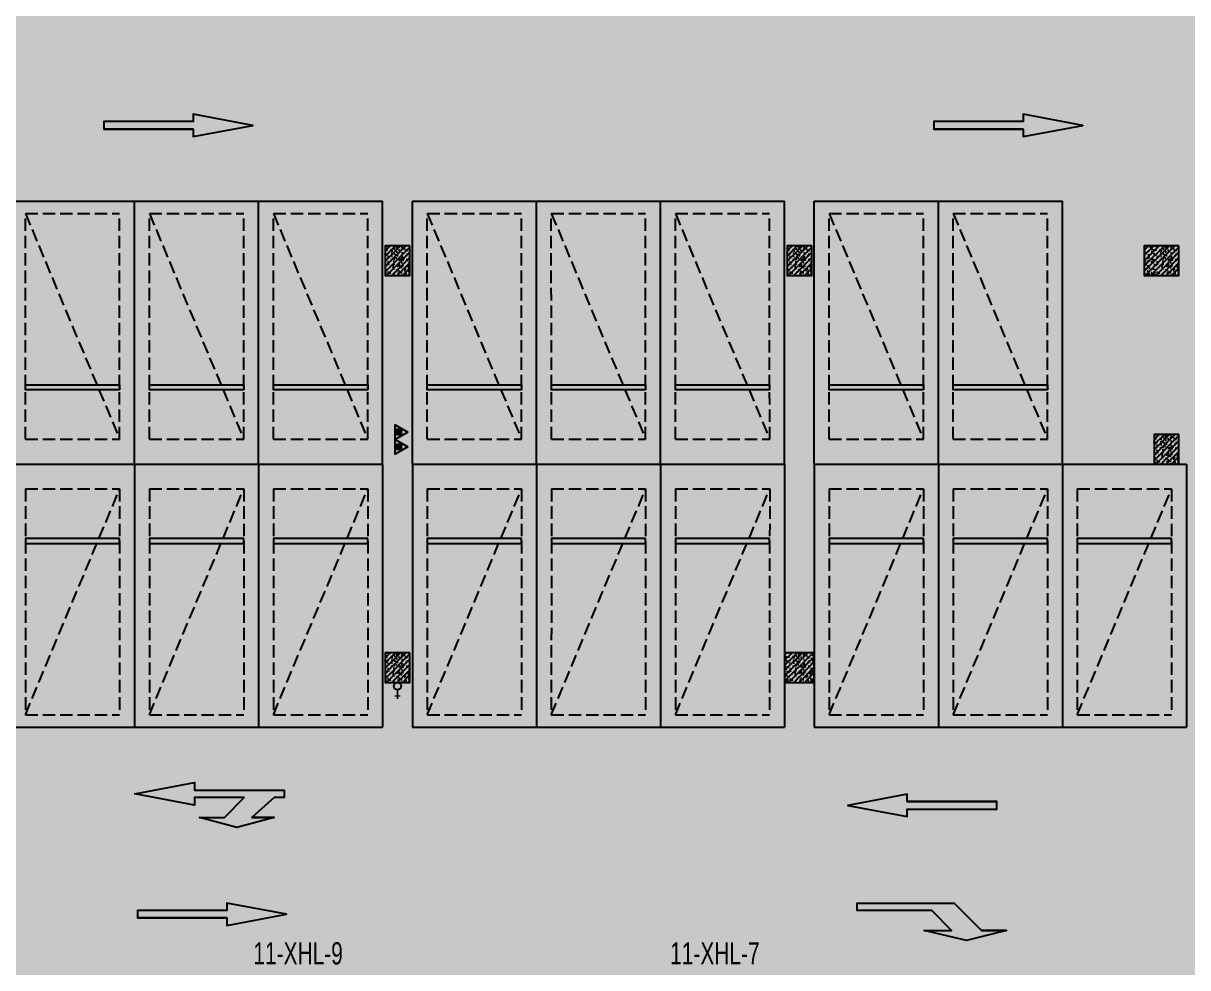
# Model space of a CAD drawing. Extents: x -1338203 to 1886333, y -530034 to 1031844.
# Drawn here: x 802815 to 826282, y -387801 to -368765 of the extents above; entities that cross this region are included whole.
import ezdxf

# ---------------------------------------------------------------- set-up
doc = ezdxf.new("R2010")
doc.units = 0
doc.header["$LTSCALE"] = 1000
doc.header["$MEASUREMENT"] = 0
doc.linetypes.add('A-001-平面B2$0$__DASH', pattern=[0.35, 0.25, -0.1])
for name, color, linetype in [('0P-EQUIP-CW', 7, 'Continuous'), ('0P-PIPE-RW', 122, 'Continuous'), ('p-a-regular', 5, 'Continuous'), ('S001地下二墙柱$0$S001地下二墙柱$0$0S-CC-LINE', 52, 'Continuous'), ('S001地下二墙柱$0$S001地下二墙柱$0$0S-CW-HATCH', 251, 'Continuous'), ('S001地下二墙柱$0$S001地下二墙柱$0$0S-CW-HATCH-UP', 251, 'Continuous'), ('中心线', 42, 'Continuous'), ('地面指向箭头', 7, 'Continuous'), ('负二层消火栓$0$负二层消火栓$0$0P-DIM-FH', 3, 'Continuous'), ('负二层消火栓$0$负二层消火栓$1$0P-EQUIP-FH', 7, 'Continuous')]:
    doc.layers.add(name, color=color, linetype=linetype)
doc.layers.add('p-a-regular-narrow', color=7, linetype='Continuous', true_color=0x9600ff)
doc.layers.add('p-h-walkable', color=7, linetype='Continuous', lineweight=70, true_color=0xf0f0f0)
doc.styles.add('负二层消火栓$0$负二层消火栓$0$AAD-S', font='aad-s.shx', dxfattribs={"width": 0.7, "bigfont": 'aad-hztxt.shx'})

# ---------------------------------------------------------------- blocks, each defined once
blk = doc.blocks.new('负二层消火栓$0$负二层消火栓$1$$TwtSys$00000546')
h = blk.add_hatch()
h.set_pattern_fill('ANSI31', color=256, scale=200, style=0)
h.set_pattern_definition([(45, (-38543.802, -6670.83), (-17.67767, 17.67767), [])])
h.paths.add_polyline_path([(-65, 174), (65, 174), (65, 44), (-65, 44)])
for points in [[(0, 344), (-198, 0), (198, 0)], [(-65, 174), (65, 174), (65, 44), (-65, 44)]]:
    blk.add_lwpolyline(points, close=True)
blk = doc.blocks.new('负二层消火栓')
at = {"layer": '负二层消火栓$0$负二层消火栓$1$0P-EQUIP-FH', "xscale": -0.75, "yscale": 0.75, "zscale": 0.75, "rotation": 269.9999999343291}
for p in [(43941, -213394), (43941, -213691)]:
    blk.add_blockref('负二层消火栓$0$负二层消火栓$1$$TwtSys$00000546', p, dxfattribs=at)
at = {"layer": '负二层消火栓$0$负二层消火栓$0$0P-DIM-FH', "color": 7, "style": '负二层消火栓$0$负二层消火栓$0$AAD-S', "width": 0.7}
for s, p in [('11-XHL-9', (41086, -224125, 800)), ('11-XHL-7', (49486, -224125, 800))]:
    blk.add_text(s, height=450, dxfattribs=at).set_placement(p)
blk = doc.blocks.new('$TwtSys$00000320')
at = {"const_width": 20}
for points in [[(0, 0), (0, -121)], [(-37, -83), (37, -83)]]:
    blk.add_lwpolyline(points, dxfattribs=at)
blk = doc.blocks.new('A$Ca805bf96')
at = {"layer": '0P-PIPE-RW', "linetype": 'Continuous'}
for centre in [(43991, -218515), (43992, -218515)]:
    blk.add_circle(centre, 75, dxfattribs=at)
at = {"layer": '0P-EQUIP-CW', "xscale": 1.5, "yscale": -1.5, "zscale": 1.5, "rotation": 180.0000000000463}
for p in [(43992, -218590), (43991, -218590)]:
    blk.add_blockref('$TwtSys$00000320', p, dxfattribs=at)
blk = doc.blocks.new('2-13')
blk.add_blockref('A$Ca805bf96', (766365, -163611))
blk = doc.blocks.new('左转或右转')
at = {"layer": '地面指向箭头'}
blk.add_hatch(color=251, dxfattribs=at).paths.add_polyline_path([(3221046, 2451667), (3221247, 2450864), (3221247, 2451366), (3221799, 2451918), (3221799, 2453874), (3221648, 2453874), (3221648, 2452369), (3221247, 2451968), (3221247, 2452519)])
at = {"layer": '地面指向箭头', "color": 251}
blk.add_lwpolyline([(3221247, 2450864), (3221046, 2451667), (3221247, 2452519), (3221247, 2451968), (3221648, 2452369), (3221648, 2453874), (3221799, 2453874), (3221799, 2451918), (3221247, 2451366), (3221247, 2450864), (3221247, 2451366)], dxfattribs=at)
blk = doc.blocks.new('直行')
at = {"layer": '地面指向箭头'}
blk.add_hatch(color=251, dxfattribs=at).paths.add_polyline_path([(-29241, 4059962), (-29466, 4058762), (-29316, 4058762), (-29316, 4056961), (-29166, 4056961), (-29166, 4058762), (-29016, 4058762)])
at = {"layer": '地面指向箭头', "color": 251}
blk.add_lwpolyline([(-29316, 4058762), (-29316, 4056961), (-29316, 4058762), (-29316, 4058762), (-29466, 4058762), (-29241, 4059962), (-29016, 4058762), (-29166, 4058762), (-29166, 4056961), (-29316, 4056961), (-29316, 4056961)], dxfattribs=at)
blk = doc.blocks.new('直行右转或左转')
at = {"layer": '地面指向箭头'}
blk.add_hatch(color=251, dxfattribs=at).paths.add_polyline_path([(3219528, 2452519), (3218327, 2452294), (3218327, 2452444), (3217325, 2452444), (3217726, 2452044), (3218227, 2452044), (3217476, 2451843), (3216725, 2452044), (3217175, 2452044), (3216725, 2452444), (3216524, 2452444), (3216524, 2452594), (3218327, 2452594), (3218327, 2452745)])
at = {"layer": '地面指向箭头', "color": 251}
blk.add_lwpolyline([(3216725, 2452044), (3217175, 2452044), (3216725, 2452044), (3217476, 2451843), (3218227, 2452044), (3217726, 2452044), (3217325, 2452444), (3218327, 2452444), (3218327, 2452294), (3219528, 2452519), (3218327, 2452745), (3218327, 2452594), (3216524, 2452594), (3216524, 2452444), (3216725, 2452444), (3217175, 2452044)], dxfattribs=at)
blk = doc.blocks.new('A$C3d42903c')
at = {"layer": '中心线', "color": 251, "const_width": 150}
for points in [[(391029, 159588), (393029, 159588)], [(395333, 159588), (397333, 159588)], [(399063, 159588), (401063, 159588)], [(402958, 159588), (404958, 159588)], [(406932, 159588), (408932, 159588)], [(410937, 159588), (412937, 159588)], [(392169, 143538), (394169, 143538)], [(396169, 143538), (398169, 143538)], [(400060, 143538), (402060, 143538)], [(401060, 143538), (401060, 141538)], [(404169, 143538), (406169, 143538)], [(408169, 143538), (410169, 143538)]]:
    blk.add_lwpolyline(points, dxfattribs=at)
at = {"layer": '地面指向箭头', "color": 251}
for p, xscale, rotation in [((-3665168, 187657), -1, 270), ((-3648441, 187657), -1, 270), ((4466747, 115469), -1.000000000000001, 90), ((-3664490, 171757), -1, 270)]:
    blk.add_blockref('直行', p, dxfattribs=dict(at, xscale=xscale, rotation=rotation))
at = {"layer": '地面指向箭头', "color": 251, "linetype": 'Continuous', "xscale": -1}
blk.add_blockref('直行右转或左转', (3611947, -2307577), dxfattribs=at)
at = {"layer": '地面指向箭头', "color": 251, "linetype": 'Continuous', "rotation": 90}
blk.add_blockref('左转或右转', (2860846, -3079057), dxfattribs=at)

msp = doc.modelspace()

# ---------------------------------------------------------------- hatches: boundary and pattern name
at = {"layer": 'p-h-walkable', "ltscale": 0.002}
h = msp.add_hatch(color=256, dxfattribs=at)
h.dxf.hatch_style = 1
h.paths.add_polyline_path([(728556.4, -320761.3), (728556.4, -348211.5), (746356.3, -348211.5), (750916.3, -338175), (842896.3, -338175), (843211.3, -349155), (839116.3, -349155), (839116.3, -377051.5), (864906.4, -377051.5), (864906.4, -390806.6), (875856.3, -395571.5), (875856.3, -404751.5), (834560.3, -404751.5), (839142.7, -442064.3), (869465.2, -438340.4), (871163.2, -452166.5), (873704.1, -451854.5), (877328.6, -464960.4), (761876, -479139.1), (761132.9, -468418.3), (764950.6, -465209), (763252.8, -451384.3), (799242.4, -446964.4), (793807.3, -404751.5), (750756.3, -404751.5), (751556.3, -388855), (648066.6, -388604.4), (648066.6, -380374.4), (641016.6, -380374.4), (641512.3, -365348.2), (660006.6, -364574.4), (660306.6, -340846.8), (656406.6, -340846.8), (656406.6, -336396.8), (656656.4, -340532.4), (656406.4, -332417.4), (712156.4, -332417.4), (712080.9, -320761.3)])
at = {"layer": 'S001地下二墙柱$0$S001地下二墙柱$0$0S-CW-HATCH'}
h = msp.add_hatch(color=256, dxfattribs=at)
h.dxf.hatch_style = 1
h.paths.add_polyline_path([(810606.8, -373250.9), (810106.8, -373250.9), (810106.8, -373850.9), (810606.8, -373850.9)])
h = msp.add_hatch(color=256, dxfattribs=at)
h.dxf.hatch_style = 1
h.paths.add_polyline_path([(818706.8, -373250.9), (818206.8, -373250.9), (818206.8, -373850.9), (818706.8, -373850.9)])
h = msp.add_hatch(color=256, dxfattribs=at)
h.dxf.hatch_style = 1
h.paths.add_polyline_path([(826105.5, -373250.9), (825405.5, -373250.9), (825405.5, -373850.9), (826105.5, -373850.9)])
h = msp.add_hatch(color=256, dxfattribs=at)
h.dxf.hatch_style = 1
h.paths.add_polyline_path([(826105.5, -377050.9), (825605.5, -377050.9), (825605.5, -377650.9), (826105.5, -377650.9)])
h = msp.add_hatch(color=256, dxfattribs=at)
h.dxf.hatch_style = 1
h.paths.add_polyline_path([(810606.8, -381450.9), (810106.8, -381450.9), (810106.8, -382050.9), (810606.8, -382050.9)])
h = msp.add_hatch(color=256, dxfattribs=at)
h.dxf.hatch_style = 1
h.paths.add_polyline_path([(818756.6, -381450.9), (818156.6, -381450.9), (818156.6, -382050.9), (818756.6, -382050.9)])
at = {"layer": 'S001地下二墙柱$0$S001地下二墙柱$0$0S-CW-HATCH-UP'}
h = msp.add_hatch(dxfattribs=at)
h.set_pattern_fill('钢筋混凝土', color=256, scale=30)
h.set_pattern_definition([(45, (842917.5, -364299.2), (-53.03301, 53.03301), []), (50, (842917.5, -364299.2), (215.1781, -18.8256), [22.5, -247.5]), (355, (842917.5, -364299.2), (-41.6254, 225.6576), [18, -198]), (100.4514, (842935.43, -364300.77), (173.5528, 206.8319), [19.122, -210.3426]), (46.1842, (842917.5, -364239.2), (320.1723, -49.6557), [33.75, -371.25]), (96.6356, (842944.18, -364243.34), (280.3988, 292.2354), [28.683, -315.514]), (351.1842, (842917.5, -364239.2), (280.3986, 292.2356), [27, -297]), (21, (842947.5, -364254.2), (179.0721, -120.7857), [22.5, -247.5]), (326, (842947.5, -364254.2), (72.9946, 217.545), [18, -198]), (71.4514, (842962.42, -364264.26), (252.0668, 96.7591), [19.122, -210.3426]), (37.5, (842917.5, -364299.2), (3.64796, 99.86816), [0, -195.6, 0, -201, 0, -198.75]), (7.5, (842917.5, -364299.2), (78.92086, 118.3235), [0, -114.6, 0, -191.1, 0, -75.75]), (327.5, (842850.6, -364299.2), (160.14673, -6.76646), [0, -75, 0, -234, 0, -310.5]), (317.5, (842820.6, -364299.2), (174.95585, 30.0315), [0, -97.5, 0, -155.4, 0, -220.5])])
h.paths.add_polyline_path([(810606.8, -373250.9), (810106.8, -373250.9), (810106.8, -373850.9), (810606.8, -373850.9)])
h = msp.add_hatch(dxfattribs=at)
h.set_pattern_fill('钢筋混凝土', color=256, scale=30)
h.set_pattern_definition([(45, (851017.5, -364299.2), (-53.03301, 53.03301), []), (50, (851017.5, -364299.2), (215.1781, -18.8256), [22.5, -247.5]), (355, (851017.5, -364299.2), (-41.6254, 225.6576), [18, -198]), (100.4514, (851035.43, -364300.77), (173.5528, 206.8319), [19.122, -210.3426]), (46.1842, (851017.5, -364239.2), (320.1723, -49.6557), [33.75, -371.25]), (96.6356, (851044.18, -364243.34), (280.3988, 292.2354), [28.683, -315.514]), (351.1842, (851017.5, -364239.2), (280.3986, 292.2356), [27, -297]), (21, (851047.5, -364254.2), (179.0721, -120.7857), [22.5, -247.5]), (326, (851047.5, -364254.2), (72.9946, 217.545), [18, -198]), (71.4514, (851062.42, -364264.26), (252.0668, 96.7591), [19.122, -210.3426]), (37.5, (851017.5, -364299.2), (3.64796, 99.86816), [0, -195.6, 0, -201, 0, -198.75]), (7.5, (851017.5, -364299.2), (78.92086, 118.3235), [0, -114.6, 0, -191.1, 0, -75.75]), (327.5, (850950.6, -364299.2), (160.14673, -6.76646), [0, -75, 0, -234, 0, -310.5]), (317.5, (850920.6, -364299.2), (174.95585, 30.0315), [0, -97.5, 0, -155.4, 0, -220.5])])
h.paths.add_polyline_path([(818706.8, -373250.9), (818206.8, -373250.9), (818206.8, -373850.9), (818706.8, -373850.9)])
h = msp.add_hatch(dxfattribs=at)
h.set_pattern_fill('钢筋混凝土', color=256, scale=30)
h.set_pattern_definition([(45, (858416.18, -364299.2), (-53.03301, 53.03301), []), (50, (858416.18, -364299.2), (215.1781, -18.8256), [22.5, -247.5]), (355, (858416.18, -364299.2), (-41.6254, 225.6576), [18, -198]), (100.4514, (858434.11, -364300.77), (173.5528, 206.8319), [19.122, -210.3426]), (46.1842, (858416.18, -364239.2), (320.1723, -49.6557), [33.75, -371.25]), (96.6356, (858442.86, -364243.34), (280.3988, 292.2354), [28.683, -315.514]), (351.1842, (858416.18, -364239.2), (280.3986, 292.2356), [27, -297]), (21, (858446.18, -364254.2), (179.0721, -120.7857), [22.5, -247.5]), (326, (858446.18, -364254.2), (72.9946, 217.545), [18, -198]), (71.4514, (858461.1, -364264.26), (252.0668, 96.7591), [19.122, -210.3426]), (37.5, (858416.18, -364299.2), (3.64796, 99.86816), [0, -195.6, 0, -201, 0, -198.75]), (7.5, (858416.18, -364299.2), (78.92086, 118.3235), [0, -114.6, 0, -191.1, 0, -75.75]), (327.5, (858349.28, -364299.2), (160.14673, -6.76646), [0, -75, 0, -234, 0, -310.5]), (317.5, (858319.28, -364299.2), (174.95585, 30.0315), [0, -97.5, 0, -155.4, 0, -220.5])])
h.paths.add_polyline_path([(826105.5, -373250.9), (825405.5, -373250.9), (825405.5, -373850.9), (826105.5, -373850.9)])
h = msp.add_hatch(dxfattribs=at)
h.set_pattern_fill('钢筋混凝土', color=256, scale=30)
h.set_pattern_definition([(45, (858416.18, -368099.2), (-53.03301, 53.03301), []), (50, (858416.18, -368099.2), (215.1781, -18.8256), [22.5, -247.5]), (355, (858416.18, -368099.2), (-41.6254, 225.6576), [18, -198]), (100.4514, (858434.11, -368100.77), (173.5528, 206.8319), [19.122, -210.3426]), (46.1842, (858416.18, -368039.2), (320.1723, -49.6557), [33.75, -371.25]), (96.6356, (858442.86, -368043.34), (280.3988, 292.2354), [28.683, -315.514]), (351.1842, (858416.18, -368039.2), (280.3986, 292.2356), [27, -297]), (21, (858446.18, -368054.2), (179.0721, -120.7857), [22.5, -247.5]), (326, (858446.18, -368054.2), (72.9946, 217.545), [18, -198]), (71.4514, (858461.1, -368064.26), (252.0668, 96.7591), [19.122, -210.3426]), (37.5, (858416.18, -368099.2), (3.64796, 99.86816), [0, -195.6, 0, -201, 0, -198.75]), (7.5, (858416.18, -368099.2), (78.92086, 118.3235), [0, -114.6, 0, -191.1, 0, -75.75]), (327.5, (858349.28, -368099.2), (160.14673, -6.76646), [0, -75, 0, -234, 0, -310.5]), (317.5, (858319.28, -368099.2), (174.95585, 30.0315), [0, -97.5, 0, -155.4, 0, -220.5])])
h.paths.add_polyline_path([(826105.5, -377050.9), (825605.5, -377050.9), (825605.5, -377650.9), (826105.5, -377650.9)])
h = msp.add_hatch(dxfattribs=at)
h.set_pattern_fill('钢筋混凝土', color=256, scale=30)
h.set_pattern_definition([(45, (842917.5, -372499.2), (-53.03301, 53.03301), []), (50, (842917.5, -372499.2), (215.1781, -18.8256), [22.5, -247.5]), (355, (842917.5, -372499.2), (-41.6254, 225.6576), [18, -198]), (100.4514, (842935.43, -372500.77), (173.5528, 206.8319), [19.122, -210.3426]), (46.1842, (842917.5, -372439.2), (320.1723, -49.6557), [33.75, -371.25]), (96.6356, (842944.18, -372443.34), (280.3988, 292.2354), [28.683, -315.514]), (351.1842, (842917.5, -372439.2), (280.3986, 292.2356), [27, -297]), (21, (842947.5, -372454.2), (179.0721, -120.7857), [22.5, -247.5]), (326, (842947.5, -372454.2), (72.9946, 217.545), [18, -198]), (71.4514, (842962.42, -372464.26), (252.0668, 96.7591), [19.122, -210.3426]), (37.5, (842917.5, -372499.2), (3.64796, 99.86816), [0, -195.6, 0, -201, 0, -198.75]), (7.5, (842917.5, -372499.2), (78.92086, 118.3235), [0, -114.6, 0, -191.1, 0, -75.75]), (327.5, (842850.6, -372499.2), (160.14673, -6.76646), [0, -75, 0, -234, 0, -310.5]), (317.5, (842820.6, -372499.2), (174.95585, 30.0315), [0, -97.5, 0, -155.4, 0, -220.5])])
h.paths.add_polyline_path([(810606.8, -381450.9), (810106.8, -381450.9), (810106.8, -382050.9), (810606.8, -382050.9)])
h = msp.add_hatch(dxfattribs=at)
h.set_pattern_fill('钢筋混凝土', color=256, scale=30)
h.set_pattern_definition([(45, (851017.5, -372499.2), (-53.03301, 53.03301), []), (50, (851017.5, -372499.2), (215.1781, -18.8256), [22.5, -247.5]), (355, (851017.5, -372499.2), (-41.6254, 225.6576), [18, -198]), (100.4514, (851035.43, -372500.77), (173.5528, 206.8319), [19.122, -210.3426]), (46.1842, (851017.5, -372439.2), (320.1723, -49.6557), [33.75, -371.25]), (96.6356, (851044.18, -372443.34), (280.3988, 292.2354), [28.683, -315.514]), (351.1842, (851017.5, -372439.2), (280.3986, 292.2356), [27, -297]), (21, (851047.5, -372454.2), (179.0721, -120.7857), [22.5, -247.5]), (326, (851047.5, -372454.2), (72.9946, 217.545), [18, -198]), (71.4514, (851062.42, -372464.26), (252.0668, 96.7591), [19.122, -210.3426]), (37.5, (851017.5, -372499.2), (3.64796, 99.86816), [0, -195.6, 0, -201, 0, -198.75]), (7.5, (851017.5, -372499.2), (78.92086, 118.3235), [0, -114.6, 0, -191.1, 0, -75.75]), (327.5, (850950.6, -372499.2), (160.14673, -6.76646), [0, -75, 0, -234, 0, -310.5]), (317.5, (850920.6, -372499.2), (174.95585, 30.0315), [0, -97.5, 0, -155.4, 0, -220.5])])
h.paths.add_polyline_path([(818756.6, -381450.9), (818156.6, -381450.9), (818156.6, -382050.9), (818756.6, -382050.9)])

# ---------------------------------------------------------------- linework, layer by layer
for p, q in [((802556.4, -372350.6), (805056.4, -372350.4)), ((805056.9, -377650.4), (805056.4, -372350.4)), ((805056.4, -372350.6), (807556.4, -372350.4)), ((805056.9, -377650.6), (805056.4, -372350.6)), ((807556.9, -377650.4), (807556.4, -372350.4)), ((807556.4, -372350.6), (810056.4, -372350.4)), ((807556.9, -377650.6), (807556.4, -372350.6)), ((810056.9, -377650.4), (810056.4, -372350.4)), ((810656.4, -372350.6), (813156.4, -372350.4)), ((810656.9, -377650.6), (810656.4, -372350.6)), ((813156.9, -377650.4), (813156.4, -372350.4)), ((813156.4, -372350.6), (815656.4, -372350.4)), ((813156.9, -377650.6), (813156.4, -372350.6)), ((815656.9, -377650.4), (815656.4, -372350.4)), ((815656.4, -372350.6), (818156.4, -372350.4)), ((815656.9, -377650.6), (815656.4, -372350.6)), ((818156.9, -377650.4), (818156.4, -372350.4)), ((818756.4, -372350.6), (821256.4, -372350.4)), ((818756.9, -377650.6), (818756.4, -372350.6)), ((821256.9, -377650.4), (821256.4, -372350.4)), ((821256.4, -372350.6), (823756.4, -372350.4)), ((821256.9, -377650.6), (821256.4, -372350.6)), ((823756.9, -377650.4), (823756.4, -372350.4)), ((802556.9, -377650.6), (805056.9, -377650.4)), ((802556.9, -377650.6), (805056.9, -377650.9)), ((805056.9, -377650.6), (805056.4, -382950.6)), ((805056.9, -377650.9), (805056.4, -382950.9)), ((805056.9, -377650.6), (807556.9, -377650.4)), ((805056.9, -377650.6), (807556.9, -377650.9)), ((807556.9, -377650.6), (807556.4, -382950.6)), ((807556.9, -377650.9), (807556.4, -382950.9)), ((807556.9, -377650.6), (810056.9, -377650.4)), ((807556.9, -377650.6), (810056.9, -377650.9)), ((810056.9, -377650.9), (810056.4, -382950.9)), ((810656.9, -377650.6), (810656.4, -382950.6)), ((810656.9, -377650.6), (813156.9, -377650.4)), ((810656.9, -377650.6), (813156.9, -377650.9)), ((813156.9, -377650.6), (813156.4, -382950.6)), ((813156.9, -377650.9), (813156.4, -382950.9)), ((813156.9, -377650.6), (815656.9, -377650.4)), ((813156.9, -377650.6), (815656.9, -377650.9)), ((815656.9, -377650.6), (815656.4, -382950.6)), ((815656.9, -377650.9), (815656.4, -382950.9)), ((815656.9, -377650.6), (818156.9, -377650.4)), ((815656.9, -377650.6), (818156.9, -377650.9)), ((818156.9, -377650.9), (818156.4, -382950.9)), ((818756.9, -377650.6), (818756.4, -382950.6)), ((818756.9, -377650.6), (821256.9, -377650.4)), ((818756.9, -377650.6), (821256.9, -377650.9)), ((821256.9, -377650.6), (821256.4, -382950.6)), ((821256.9, -377650.9), (821256.4, -382950.9)), ((821256.9, -377650.6), (823756.9, -377650.4)), ((821256.9, -377650.6), (823756.9, -377650.9)), ((823756.9, -377650.6), (823756.4, -382950.6)), ((823756.9, -377650.9), (823756.4, -382950.9)), ((823756.9, -377650.6), (826256.9, -377650.9)), ((826256.9, -377650.9), (826256.4, -382950.9)), ((802556.4, -382950.6), (805056.4, -382950.9)), ((805056.4, -382950.6), (807556.4, -382950.9)), ((807556.4, -382950.6), (810056.4, -382950.9)), ((810656.4, -382950.6), (813156.4, -382950.9)), ((813156.4, -382950.6), (815656.4, -382950.9)), ((815656.4, -382950.6), (818156.4, -382950.9)), ((818756.4, -382950.6), (821256.4, -382950.9)), ((821256.4, -382950.6), (823756.4, -382950.9)), ((823756.4, -382950.6), (826256.4, -382950.9))]:
    msp.add_line(p, q)
at = {"linetype": 'A-001-平面B2$0$__DASH'}
for p, q in [((802856.4, -372600.6), (804756.4, -372600.4)), ((802856.8, -377150.6), (802856.4, -372600.6)), ((804756.8, -377150.4), (804756.4, -372600.4)), ((805356.4, -372600.6), (807256.4, -372600.4)), ((805356.8, -377150.6), (805356.4, -372600.6)), ((807256.8, -377150.4), (807256.4, -372600.4)), ((807856.4, -372600.6), (809756.4, -372600.4)), ((807856.8, -377150.6), (807856.4, -372600.6)), ((809756.8, -377150.4), (809756.4, -372600.4)), ((810956.4, -372600.6), (812856.4, -372600.4)), ((810956.8, -377150.6), (810956.4, -372600.6)), ((812856.8, -377150.4), (812856.4, -372600.4)), ((813456.4, -372600.6), (815356.4, -372600.4)), ((813456.8, -377150.6), (813456.4, -372600.6)), ((815356.8, -377150.4), (815356.4, -372600.4)), ((815956.4, -372600.6), (817856.4, -372600.4)), ((815956.8, -377150.6), (815956.4, -372600.6)), ((817856.8, -377150.4), (817856.4, -372600.4)), ((819056.4, -372600.6), (820956.4, -372600.4)), ((819056.8, -377150.6), (819056.4, -372600.6)), ((820956.8, -377150.4), (820956.4, -372600.4)), ((821556.4, -372600.6), (823456.4, -372600.4)), ((821556.8, -377150.6), (821556.4, -372600.6)), ((823456.8, -377150.4), (823456.4, -372600.4)), ((802856.8, -377150.6), (804756.8, -377150.4)), ((805356.8, -377150.6), (807256.8, -377150.4)), ((807856.8, -377150.6), (809756.8, -377150.4)), ((810956.8, -377150.6), (812856.8, -377150.4)), ((813456.8, -377150.6), (815356.8, -377150.4)), ((815956.8, -377150.6), (817856.8, -377150.4)), ((819056.8, -377150.6), (820956.8, -377150.4)), ((821556.8, -377150.6), (823456.8, -377150.4)), ((802856.8, -378150.7), (802856.4, -382700.7)), ((802856.8, -378150.7), (804756.8, -378150.8)), ((804756.8, -378150.8), (804756.4, -382700.8)), ((805356.8, -378150.7), (805356.4, -382700.7)), ((805356.8, -378150.7), (807256.8, -378150.8)), ((807256.8, -378150.8), (807256.4, -382700.8)), ((807856.8, -378150.7), (807856.4, -382700.7)), ((807856.8, -378150.7), (809756.8, -378150.8)), ((809756.8, -378150.8), (809756.4, -382700.8)), ((810956.8, -378150.7), (810956.4, -382700.7)), ((810956.8, -378150.7), (812856.8, -378150.8)), ((812856.8, -378150.8), (812856.4, -382700.8)), ((813456.8, -378150.7), (813456.4, -382700.7)), ((813456.8, -378150.7), (815356.8, -378150.8)), ((815356.8, -378150.8), (815356.4, -382700.8)), ((815956.8, -378150.7), (815956.4, -382700.7)), ((815956.8, -378150.7), (817856.8, -378150.8)), ((817856.8, -378150.8), (817856.4, -382700.8)), ((819056.8, -378150.7), (819056.4, -382700.7)), ((819056.8, -378150.7), (820956.8, -378150.8)), ((820956.8, -378150.8), (820956.4, -382700.8)), ((821556.8, -378150.7), (821556.4, -382700.7)), ((821556.8, -378150.7), (823456.8, -378150.8)), ((823456.8, -378150.8), (823456.4, -382700.8)), ((824056.8, -378150.7), (824056.4, -382700.7)), ((824056.8, -378150.7), (825956.8, -378150.8)), ((825956.8, -378150.8), (825956.4, -382700.8)), ((802856.4, -382700.7), (804756.4, -382700.8)), ((805356.4, -382700.7), (807256.4, -382700.8)), ((807856.4, -382700.7), (809756.4, -382700.8)), ((810956.4, -382700.7), (812856.4, -382700.8)), ((813456.4, -382700.7), (815356.4, -382700.8)), ((815956.4, -382700.7), (817856.4, -382700.8)), ((819056.4, -382700.7), (820956.4, -382700.8)), ((821556.4, -382700.7), (823456.4, -382700.8)), ((824056.4, -382700.7), (825956.4, -382700.8))]:
    msp.add_line(p, q, dxfattribs=at)
for points in [[(802856.4, -372600.6), (804756.8, -377150.4)], [(805356.4, -372600.6), (807256.8, -377150.4)], [(807856.4, -372600.6), (809756.8, -377150.4)], [(810956.4, -372600.6), (812856.8, -377150.4)], [(813456.4, -372600.6), (815356.8, -377150.4)], [(815956.4, -372600.6), (817856.8, -377150.4)], [(819056.4, -372600.6), (820956.8, -377150.4)], [(821556.4, -372600.6), (823456.8, -377150.4)], [(802856.4, -382700.7), (804756.8, -378150.8)], [(805356.4, -382700.7), (807256.8, -378150.8)], [(807856.4, -382700.7), (809756.8, -378150.8)], [(810956.4, -382700.7), (812856.8, -378150.8)], [(813456.4, -382700.7), (815356.8, -378150.8)], [(815956.4, -382700.7), (817856.8, -378150.8)], [(819056.4, -382700.7), (820956.8, -378150.8)], [(821556.4, -382700.7), (823456.8, -378150.8)], [(824056.4, -382700.7), (825956.8, -378150.8)]]:
    msp.add_lwpolyline(points, dxfattribs=at)
for points in [[(804756.7, -376150.4), (802856.7, -376150.6), (802856.7, -376050.6), (804756.7, -376050.4)], [(807256.7, -376150.4), (805356.7, -376150.6), (805356.7, -376050.6), (807256.7, -376050.4)], [(809756.7, -376150.4), (807856.7, -376150.6), (807856.7, -376050.6), (809756.7, -376050.4)], [(812856.7, -376150.4), (810956.7, -376150.6), (810956.7, -376050.6), (812856.7, -376050.4)], [(815356.7, -376150.4), (813456.7, -376150.6), (813456.7, -376050.6), (815356.7, -376050.4)], [(817856.7, -376150.4), (815956.7, -376150.6), (815956.7, -376050.6), (817856.7, -376050.4)], [(820956.7, -376150.4), (819056.7, -376150.6), (819056.7, -376050.6), (820956.7, -376050.4)], [(823456.7, -376150.4), (821556.7, -376150.6), (821556.7, -376050.6), (823456.7, -376050.4)], [(804756.7, -379150.8), (802856.7, -379150.7), (802856.7, -379250.7), (804756.7, -379250.8)], [(807256.7, -379150.8), (805356.7, -379150.7), (805356.7, -379250.7), (807256.7, -379250.8)], [(809756.7, -379150.8), (807856.7, -379150.7), (807856.7, -379250.7), (809756.7, -379250.8)], [(812856.7, -379150.8), (810956.7, -379150.7), (810956.7, -379250.7), (812856.7, -379250.8)], [(815356.7, -379150.8), (813456.7, -379150.7), (813456.7, -379250.7), (815356.7, -379250.8)], [(817856.7, -379150.8), (815956.7, -379150.7), (815956.7, -379250.7), (817856.7, -379250.8)], [(820956.7, -379150.8), (819056.7, -379150.7), (819056.7, -379250.7), (820956.7, -379250.8)], [(823456.7, -379150.8), (821556.7, -379150.7), (821556.7, -379250.7), (823456.7, -379250.8)], [(825956.7, -379150.8), (824056.7, -379150.7), (824056.7, -379250.7), (825956.7, -379250.8)]]:
    msp.add_lwpolyline(points, close=True)
at = {"layer": 'p-a-regular', "ltscale": 0.002, "const_width": 1000}
for points in [[(803806.4, -372600.5), (803806.8, -377150.5)], [(808806.4, -372600.5), (808806.8, -377150.5)], [(811906.4, -372600.5), (811906.8, -377150.5)], [(816906.4, -372600.5), (816906.8, -377150.5)], [(820006.4, -372600.5), (820006.8, -377150.5)], [(822506.4, -372600.5), (822506.8, -377150.5)], [(803806.4, -382700.7), (803806.8, -378150.7)], [(808806.4, -382700.7), (808806.8, -378150.7)], [(811906.4, -382700.7), (811906.8, -378150.7)], [(816906.4, -382700.7), (816906.8, -378150.7)], [(820006.4, -382700.7), (820006.8, -378150.7)], [(825006.4, -382700.7), (825006.8, -378150.7)]]:
    msp.add_lwpolyline(points, dxfattribs=at)
at = {"layer": 'p-a-regular-narrow', "ltscale": 0.002, "const_width": 1000}
for points in [[(806306.4, -372600.5), (806306.8, -377150.5)], [(814406.4, -372600.5), (814406.8, -377150.5)], [(806306.4, -382700.7), (806306.8, -378150.7)], [(814406.4, -382700.7), (814406.8, -378150.7)], [(822506.4, -382700.7), (822506.8, -378150.7)]]:
    msp.add_lwpolyline(points, dxfattribs=at)
at = {"layer": 'S001地下二墙柱$0$S001地下二墙柱$0$0S-CC-LINE', "color": 1}
for points in [[(810606.8, -373250.9), (810106.8, -373250.9), (810106.8, -373850.9), (810606.8, -373850.9)], [(818706.8, -373250.9), (818206.8, -373250.9), (818206.8, -373850.9), (818706.8, -373850.9)], [(826105.5, -377050.9), (825605.5, -377050.9), (825605.5, -377650.9), (826105.5, -377650.9)], [(810606.8, -381450.9), (810106.8, -381450.9), (810106.8, -382050.9), (810606.8, -382050.9)]]:
    msp.add_lwpolyline(points, close=True, dxfattribs=at)
at = {"layer": 'S001地下二墙柱$0$S001地下二墙柱$0$0S-CC-LINE', "color": 3}
for points in [[(826105.5, -373250.9), (825405.5, -373250.9), (825405.5, -373850.9), (826105.5, -373850.9)], [(818756.6, -381450.9), (818156.6, -381450.9), (818156.6, -382050.9), (818756.6, -382050.9)]]:
    msp.add_lwpolyline(points, close=True, dxfattribs=at)

# ---------------------------------------------------------------- block references
at = {"ltscale": 0.002}
for name, p in [('负二层消火栓', (766365.4, -163610.9)), ('A$C3d42903c', (412646.2, -529238.7))]:
    msp.add_blockref(name, p, dxfattribs=at)
msp.add_blockref('2-13', (0, 0))

doc.saveas('drawing.dxf')
